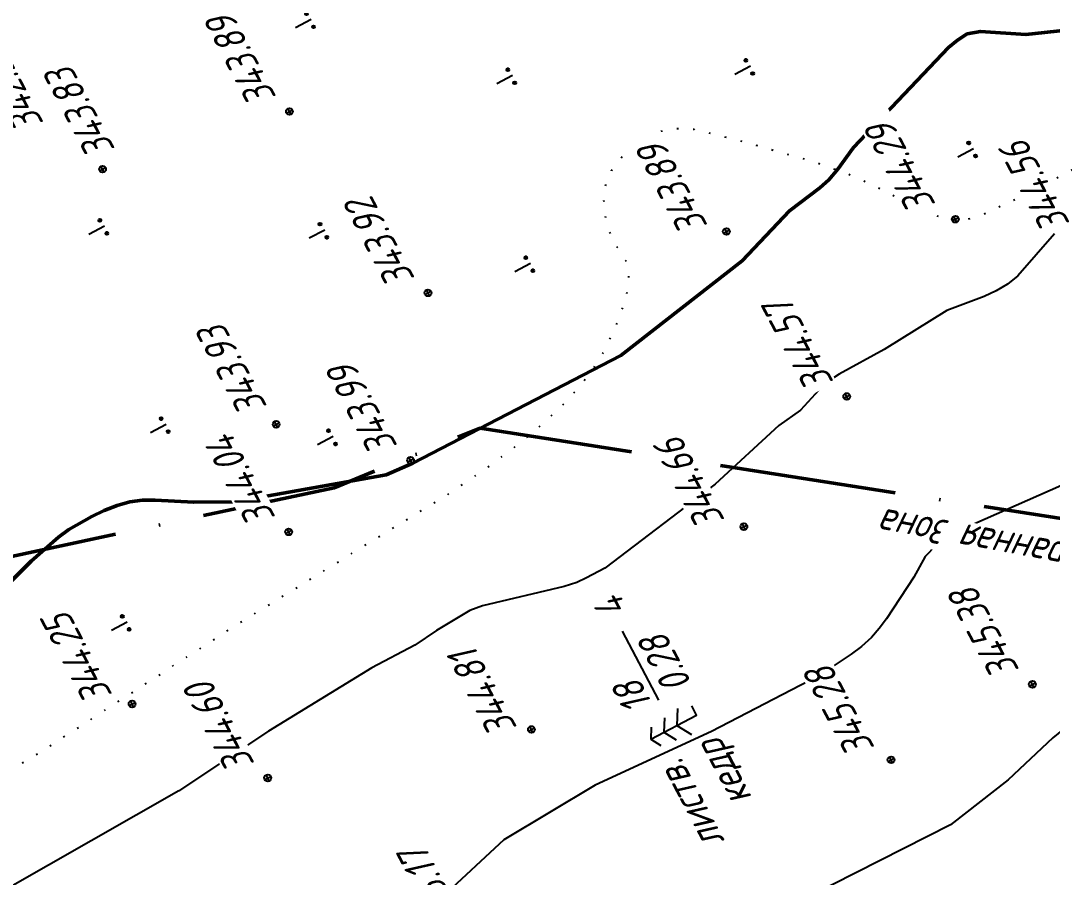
# Model space of a CAD drawing. Extents: x 1517488 to 1518012, y 2189588 to 2190112.
# Drawn here: x 1517827 to 1517896.9, y 2189766.9 to 2189825 of the extents above; entities that cross this region are included whole.
import ezdxf
from ezdxf.enums import TextEntityAlignment as Align

# ---------------------------------------------------------------- set-up
doc = ezdxf.new("R2010")
doc.units = 0
doc.linetypes.add('ACAD_ISO10W100', pattern=[18, 12, -3, 0, -3])
doc.linetypes.add('ИИDot', pattern=[1, 0, -1])
for name, color, linetype, lineweight in [('ИИ_ГИДРОЛОГИЯ_025', 150, 'Continuous', 25), ('ИИ_ГРАНИЦА_025', 7, 'Continuous', 25), ('ИИ_КОНТУР_025', 7, 'ИИDot', 25), ('ИИ_ОТМЕТКА_025', 7, 'Continuous', 25), ('ИИ_ПИКЕТАЖ_025', 7, 'Continuous', 25), ('ИИ_РАЗМЕР_025', 7, 'Continuous', 25), ('ИИ_РЕЛЬЕФ_025', 34, 'Continuous', 25), ('ИИ_РЕЛЬЕФ_050', 34, 'Continuous', 50), ('ИИ_УГОДЬЯ_025', 7, 'Continuous', 25)]:
    doc.layers.add(name, color=color, linetype=linetype, lineweight=lineweight)
doc.styles.add('VNIPISIMPLEXCUR', font='simplex.shx', dxfattribs={"width": 0.8, "oblique": 15})
doc.dimstyles.new('ИИ-1000-м-dm$2', dxfattribs={"dimtxt": 2.5, "dimasz": 2.5, "dimexe": 1.25, "dimexo": 0, "dimgap": 1, "dimtad": 2, "dimtoh": 1, "dimzin": 1, "dimdsep": 46, "dimtxsty": 'VNIPISIMPLEXCUR', "dimcen": 2.5, "dimaunit": 1, "dimazin": 0, "dimtfac": 1, "dimtmove": 1, "dimatfit": 2, "dimfxl": 1, "dimarcsym": 0})

# ---------------------------------------------------------------- blocks, each defined once
blk = doc.blocks.new('PICKET')
at = {"color": 0, "linetype": 'Continuous', "lineweight": 25}
for p, q in [((-0.2299999999999898, 0), (0.2299999999999898, 0)), ((0, 0.2299999999999898), (0, -0.2299999999999898))]:
    blk.add_line(p, q, dxfattribs=at)
blk.add_circle((0, 0), 0.23, dxfattribs=at)
at = {"color": 0, "linetype": 'Continuous', "style": 'VNIPISIMPLEXCUR', "oblique": 15, "width": 0.8}
blk.add_attdef('OTMETKA', (1.25, 0.3000000000000114), '', height=2, dxfattribs=at)
at = {"color": 8, "linetype": 'Continuous', "style": 'VNIPISIMPLEXCUR', "oblique": 15, "width": 0.8, "flags": 1}
blk.add_attdef('NOMER', (1.25, -2.699999999999989), '', height=2, dxfattribs=at)
blk = doc.blocks.new('ИИ05407')
at = {"linetype": 'Continuous', "lineweight": 25}
h = blk.add_hatch(color=0, dxfattribs=at)
edge = h.paths.add_edge_path()
edge.add_arc((-0.4999999999999995, 0.1), 0.1, 0, 360)
h = blk.add_hatch(color=0, dxfattribs=at)
edge = h.paths.add_edge_path()
edge.add_arc((0.5000000000000007, 0.1), 0.1, 0, 360)
at = {"color": 0, "linetype": 'Continuous', "lineweight": 25}
blk.add_lwpolyline([(0, 0), (0, 1.2)], dxfattribs=at)
for centre in [(-0.4999999999999995, 0.1), (0.5000000000000007, 0.1)]:
    blk.add_circle(centre, 0.1, dxfattribs=at)
blk = doc.blocks.new('ИИ053672А')
at = {"color": 0, "linetype": 'Continuous'}
for points in [[(0.6999999999999886, 3.095854811567278), (0, 3.5), (-0.6999999999999886, 3.095854811567278)], [(0, 3.5), (0, 0), (0.6999999999999886, 0)], [(0.8499999999999943, 2.009252271188814), (0, 2.5), (-0.8499999999999943, 2.009252271188814)], [(1, 0.9226497308103774), (0, 1.5), (-1, 0.9226497308103774)]]:
    blk.add_lwpolyline(points, dxfattribs=at)
at = {"color": 0, "linetype": 'Continuous', "style": 'VNIPISIMPLEXCUR', "oblique": 15, "width": 0.8}
blk.add_attdef('RACE1', text='', height=2, dxfattribs=at).set_placement((-2, 2.25), align=Align.RIGHT)
blk.add_attdef('HEIGHT', (2, 2.25), '', height=2, dxfattribs=at)
blk.add_attdef('DISTANCE', text='', height=2, dxfattribs=at).set_placement((8.5, 1.75), align=Align.MIDDLE_LEFT)
blk.add_attdef('RACE2', text='', height=2, dxfattribs=at).set_placement((-2, 1.25), align=Align.TOP_RIGHT)
blk.add_attdef('THICKNESS', text='', height=2, dxfattribs=at).set_placement((2, 1.25), align=Align.TOP_LEFT)
blk = doc.blocks.new('*D23')
at = {"layer": 'Defpoints', "color": 0, "transparency": 16777216}
for p in [(1517814.440990922, 2189993.765485427), (1517707.086485157, 2189966.699033508), (1517724.75216686, 2189945.437250543), (1517583.524995302, 2189878.794785678), (1517834.420057993, 2189724.982859847)]:
    blk.add_point(p, dxfattribs=at)
at = {"layer": 'ИИ_РАЗМЕР_025', "color": 0, "lineweight": -2, "transparency": 16777216}
for p, q in [((1517724.440147026, 2189943.751324606), (1517731.323764059, 2189944.206917753)), ((1517731.323764059, 2189944.206917753), (1517734.848575235, 2189937.515800466))]:
    blk.add_line(p, q, dxfattribs=at)
blk.add_arc((1517718.097446287, 2189945.797025237), 6.664438741870334, 315.0394612834518, 9.208576213289122, dxfattribs=at)
at = {"layer": 'ИИ_РАЗМЕР_025', "color": 0, "transparency": 16777216}
for points in [[(1517724.358687807, 2189946.76141716), (1517724.993303976, 2189946.965639497), (1517724.063328881, 2189948.767376835)], [(1517723.011011993, 2189940.819537457), (1517722.615309231, 2189941.35606683), (1517721.203572492, 2189939.900693858)]]:
    blk.add_solid(points, dxfattribs=at)
at = {"layer": 'ИИ_РАЗМЕР_025', "color": 0, "transparency": 16777216, "insert": (1517731.707047322, 2189939.852284603), "char_height": 2, "attachment_point": 5, "rotation": 117.779796185926, "style": 'VNIPISIMPLEXCUR'}
blk.add_mtext("88°41'", dxfattribs=at)
blk = doc.blocks.new('ИИ15002')
at = {"linetype": 'Continuous', "lineweight": 25}
h = blk.add_hatch(color=0, dxfattribs=at)
edge = h.paths.add_edge_path()
edge.add_arc((0, 0), 0.3, 0, 360)
at = {"color": 0, "linetype": 'Continuous', "lineweight": 25}
blk.add_circle((0, 0), 0.3, dxfattribs=at)
at = {"color": 0, "linetype": 'Continuous', "style": 'VNIPISIMPLEXCUR', "oblique": 15, "width": 0.8}
blk.add_attdef('STATIONING', (1, 1.3), '', height=2, rotation=90, dxfattribs=at)
at = {"color": 7, "linetype": 'Continuous', "style": 'VNIPISIMPLEXCUR', "oblique": 15, "width": 0.8}
blk.add_attdef('HEIGHT', text='', height=2, dxfattribs=at).set_placement((0, -1.3), align=Align.TOP_CENTER)

msp = doc.modelspace()

# ---------------------------------------------------------------- linework, layer by layer
at = {"layer": 'ИИ_ГРАНИЦА_025', "color": 150, "linetype": 'ACAD_ISO10W100', "lineweight": 50, "flags": 128}
msp.add_lwpolyline([(1517774.822973901, 2189765.568127231), (1517783.469192283, 2189766.144029864), (1517807.123641355, 2189785.861983436), (1517810.715855278, 2189785.361264627), (1517848.228130093, 2189793.341690862), (1517858.122702166, 2189797.371631055), (1517925.715362498, 2189786.864480518)], dxfattribs=at)
at = {"layer": 'ИИ_КОНТУР_025', "linetype": 'ИИDot', "flags": 128}
msp.add_lwpolyline([(1517760.895583328, 2189755.166663681), (1517762.534081591, 2189754.464228095), (1517763.091968068, 2189754.281594888), (1517764.404641893, 2189754.056815592), (1517765.979850214, 2189754.019352452), (1517767.817593029, 2189754.169205469), (1517769.866911356, 2189754.509598238), (1517770.444778231, 2189754.729097143), (1517771.198498899, 2189755.091809881), (1517772.008713775, 2189755.484283183), (1517772.86, 2189755.92), (1517774.072072872, 2189756.536899862), (1517775.472493212, 2189757.228840782), (1517776.89278572, 2189757.944804693), (1517777.826639482, 2189758.485954913), (1517778.87648647, 2189758.991342316), (1517780.042326684, 2189759.460966903), (1517781.324160123, 2189759.894828673), (1517782.721986789, 2189760.292927627), (1517785.865619799, 2189760.981837086), (1517800.354638011, 2189763.547839316), (1517803.540083056, 2189764.272078327), (1517806.820615815, 2189765.19815437), (1517810.196236291, 2189766.326067445), (1517813.634258026, 2189767.642460692), (1517816.938562292, 2189769.067192948), (1517820.076462635, 2189770.586907356), (1517823.047959053, 2189772.201603913), (1517828.772546551, 2189775.715943481), (1517836.357290116, 2189780.643142536), (1517841.681634201, 2189784.093221094), (1517850.70185391, 2189789.675402795), (1517855.839779524, 2189792.828738366), (1517858.125797973, 2189794.364015171), (1517860.158016731, 2189795.852149521), (1517861.936435801, 2189797.293141416), (1517863.46105518, 2189798.686990857), (1517864.731874869, 2189800.033697843), (1517865.748894868, 2189801.333262374), (1517866.512115177, 2189802.585684449), (1517867.088780619, 2189803.762891777), (1517867.546136016, 2189804.836812065), (1517867.884181369, 2189805.80744531), (1517868.102916676, 2189806.674791515), (1517868.202341939, 2189807.438850679), (1517868.182457156, 2189808.099622801), (1517868.043262329, 2189808.657107883), (1517867.227977643, 2189809.948195592), (1517866.830277775, 2189810.848646516), (1517866.591657854, 2189811.812658696), (1517866.51211788, 2189812.840232132), (1517866.543933853, 2189813.361964007), (1517866.63938177, 2189813.867805568), (1517866.798461633, 2189814.357756815), (1517867.021173441, 2189814.831817748), (1517867.307517194, 2189815.289988367), (1517868.071100535, 2189816.158658664), (1517868.548340123, 2189816.569158341), (1517869.06800105, 2189816.935959654), (1517869.60887271, 2189817.231254555), (1517870.170955103, 2189817.455043043), (1517870.754248229, 2189817.607325117), (1517871.358752087, 2189817.688100778), (1517871.984466678, 2189817.697370027), (1517872.631392002, 2189817.635132862), (1517875.49085548, 2189816.933310368), (1517880.769661862, 2189815.43829695), (1517883.374597686, 2189814.492823571), (1517885.669327208, 2189813.404337366), (1517887.664455667, 2189812.310554339), (1517888.846950032, 2189811.823251427), (1517889.912785407, 2189811.547819267), (1517890.861961795, 2189811.484257858), (1517891.473093675, 2189811.615352854), (1517892.415642421, 2189811.966263872), (1517895.294990512, 2189813.327533979), (1517899.500006068, 2189815.568068177), (1517899.619525135, 2189815.635487586)], dxfattribs=at)
at = {"layer": 'ИИ_РЕЛЬЕФ_025'}
for points, elevation in [([(1517897.057777778, 2189810.559977778), (1517894.56954494, 2189807.711366112), (1517893.86507, 2189807.12997), (1517893.100194144, 2189806.680811468), (1517892.287451414, 2189806.307595274), (1517889.743448276, 2189805.355762069), (1517885.507368421, 2189802.700952632), (1517882.461083284, 2189801.047855067), (1517881.811111111, 2189800.603294444), (1517881.081575366, 2189799.955560973), (1517879.828839331, 2189798.602248961), (1517878.36541245, 2189797.569340374), (1517874.060068677, 2189793.576048846), (1517866.56852536, 2189787.893012044), (1517865.344269777, 2189787.225609402), (1517864.68231509, 2189786.926967363), (1517863.814670845, 2189786.654821962), (1517858.280287435, 2189785.339691268), (1517857.42001, 2189785.0229), (1517855.162939636, 2189783.66451938), (1517853.704146393, 2189782.676760802), (1517850.780396429, 2189781.133471429), (1517843.789957246, 2189776.852796377), (1517837.712951217, 2189772.803991112), (1517822.904615385, 2189764.362242308)], 344.5), ([(1517916.772790909, 2189804.116263636), (1517911.34002, 2189800.9759), (1517909.6575, 2189799.864275), (1517903.101428571, 2189796.429134286), (1517901.164288646, 2189795.087519699), (1517890.813137686, 2189790.5287681), (1517889.509150793, 2189789.784174941), (1517889.017230116, 2189789.435214883), (1517888.295201008, 2189788.68783063), (1517887.518997756, 2189787.290426663), (1517885.669612039, 2189784.453908349), (1517885.173706417, 2189783.792461316), (1517884.637529762, 2189783.188233334), (1517883.973321111, 2189782.589073004), (1517883.261164556, 2189782.058039402), (1517881.042498485, 2189780.581727273), (1517873.802307692, 2189776.826823077), (1517865.922083333, 2189773.182361111), (1517859.726436111, 2189769.481288889), (1517855.60757322, 2189765.627916946)], 345), ([(1517925.366697619, 2189787.751804762), (1517924.5040625, 2189787.600525), (1517921.633565, 2189786.103965), (1517919.26318125, 2189785.33745625), (1517915.527840916, 2189785.167668503), (1517914.644954209, 2189785.017123158), (1517913.823205556, 2189784.736859722), (1517913.112923342, 2189784.28218448), (1517912.501025374, 2189783.676202198), (1517911.339596157, 2189782.274475448), (1517910.6736719, 2189781.610810447), (1517909.873345871, 2189781.059997338), (1517909.084345748, 2189780.714771457), (1517908.171627479, 2189780.432987364), (1517906.101851124, 2189780.003369956), (1517901.872641479, 2189779.285316181), (1517900.981598527, 2189779.05300252), (1517900.220466667, 2189778.771381481), (1517899.410574025, 2189778.339818825), (1517898.734380777, 2189777.8690034), (1517896.935, 2189776.389266667), (1517893.912, 2189773.5359), (1517889.996511628, 2189770.494783721), (1517861.273818182, 2189755.91320303)], 345.5)]:
    msp.add_lwpolyline(points, dxfattribs=dict(at, elevation=elevation))
at = {"layer": 'ИИ_РЕЛЬЕФ_050', "elevation": 344}
msp.add_lwpolyline([(1517897.840361626, 2189824.345604219), (1517895.116470588, 2189824.066322876), (1517892.032504961, 2189824.265452929), (1517891.135072464, 2189824.09579686), (1517890.477816765, 2189823.683065052), (1517889.876094407, 2189823.169934317), (1517883.423953488, 2189816.40245814), (1517882.36833514, 2189814.924137872), (1517881.762571429, 2189814.216185715), (1517881.155484049, 2189813.666227397), (1517879.090031579, 2189812.114110527), (1517875.87870261, 2189808.713858068), (1517867.649833552, 2189802.295782174), (1517853.565075244, 2189795.015349478), (1517851.76071513, 2189794.226168981), (1517841.473908537, 2189792.392005418), (1517838.718443443, 2189792.354283911), (1517836.098861244, 2189792.508011463), (1517835.236023558, 2189792.494486316), (1517834.38806, 2189792.38794), (1517833.523709587, 2189792.145619345), (1517832.657160516, 2189791.805037432), (1517831.810344402, 2189791.397053482), (1517830.2636375, 2189790.502316346), (1517829.558288944, 2189790.000002602), (1517827.696727778, 2189788.356627778), (1517823.85693125, 2189784.55183125)], dxfattribs=at)
at = {"layer": 'ИИ_УГОДЬЯ_025'}
msp.add_lwpolyline([(1517870.232161595, 2189778.949275724), (1517867.77271326, 2189783.618024332)], dxfattribs=at)

# ---------------------------------------------------------------- block references
at = {"layer": 'ИИ_УГОДЬЯ_025', "rotation": 117.7797222222222}
for p in [(1517846.681728423, 2189825.067238491), (1517876.45041537, 2189821.903967569), (1517860.323076798, 2189821.273991601), (1517891.553906607, 2189816.316343058), (1517832.681728423, 2189811.067238491), (1517847.593419235, 2189810.808004808), (1517861.548748233, 2189808.533566986), (1517836.839030408, 2189797.632220367), (1517848.171826613, 2189796.804507446), (1517834.200144082, 2189784.226169807)]:
    msp.add_blockref('ИИ05407', p, dxfattribs=at)

# ---------------------------------------------------------------- next in the draw order: wipeouts: each hides what was drawn before it
at = {"lineweight": 0}
for points, layer in [([(1517904.7278510705, 2189788.501112575), (1517881.256382106, 2189792.8740977487), (1517880.838779781, 2189790.6326677813), (1517904.3102487451, 2189786.259682608)], 'ИИ_ГИДРОЛОГИЯ_025'), ([(1517844.1463024423, 2189819.362221662), (1517840.2272325407, 2189826.801780023), (1517838.210011705, 2189825.739132339), (1517842.1290816066, 2189818.299573978)], 'ИИ_ОТМЕТКА_025'), ([(1517889.1796399513, 2189812.565063825), (1517885.2605700498, 2189820.004622186), (1517883.243349214, 2189818.941974502), (1517887.1624191157, 2189811.502416141)], 'ИИ_ОТМЕТКА_025'), ([(1517873.7289734632, 2189811.130873772), (1517869.8099035616, 2189818.570432133), (1517867.792682726, 2189817.507784449), (1517871.7117526275, 2189810.068226088)], 'ИИ_ОТМЕТКА_025'), ([(1517898.2735241393, 2189811.277807497), (1517894.3544542377, 2189818.717365858), (1517892.337233402, 2189817.654718174), (1517896.2563033036, 2189810.215159813)], 'ИИ_ОТМЕТКА_025'), ([(1517853.8333355645, 2189807.0759365563), (1517849.8906490146, 2189814.5603263276), (1517847.873428179, 2189813.4976786436), (1517851.8161147286, 2189806.0132888723)], 'ИИ_ОТМЕТКА_025'), ([(1517882.2635241374, 2189800.527807497), (1517878.237752354, 2189808.169917713), (1517876.220531518, 2189807.107270029), (1517880.2463033018, 2189799.465159813)], 'ИИ_ОТМЕТКА_025'), ([(1517852.7068479303, 2189796.193579307), (1517848.7877780288, 2189803.633137668), (1517846.770557193, 2189802.570489984), (1517850.6896270947, 2189795.130931623)], 'ИИ_ОТМЕТКА_025'), ([(1517844.4438046229, 2189791.34556519), (1517840.549034514, 2189798.7389953295), (1517838.531813678, 2189797.6763476455), (1517842.426583787, 2189790.282917506)], 'ИИ_ОТМЕТКА_025'), ([(1517874.8837057913, 2189791.16821643), (1517870.9646358897, 2189798.6077747913), (1517868.947415054, 2189797.5451271073), (1517872.8664849557, 2189790.105568746)], 'ИИ_ОТМЕТКА_025'), ([(1517833.3848918243, 2189779.327364536), (1517829.4301407717, 2189786.8346563173), (1517827.412919936, 2189785.7720086332), (1517831.3676709887, 2189778.264716852)], 'ИИ_ОТМЕТКА_025'), ([(1517860.813014787, 2189777.1075329417), (1517857.1068362915, 2189784.1429602), (1517855.089615456, 2189783.0803125165), (1517858.7957939513, 2189776.044885258)], 'ИИ_ОТМЕТКА_025'), ([(1517885.0459799785, 2189775.738730149), (1517881.0913997113, 2189783.2456977274), (1517879.074178876, 2189782.1830500434), (1517883.0287591428, 2189774.676082465)], 'ИИ_ОТМЕТКА_025'), ([(1517843.0235241363, 2189774.667707497), (1517839.0808375867, 2189782.152097268), (1517837.063616751, 2189781.089449584), (1517841.0063033006, 2189773.605059813)], 'ИИ_ОТМЕТКА_025'), ([(1517857.3435241359, 2189763.7877074997), (1517853.4597938138, 2189771.160180846), (1517851.442572978, 2189770.0975331618), (1517855.3263033002, 2189762.7250598157)], 'ИИ_ОТМЕТКА_025'), ([(1517829.0933869826, 2189817.394047936), (1517825.1986168737, 2189824.7874780754), (1517823.181396038, 2189823.7248303914), (1517827.076166147, 2189816.331400252)], 'ИИ_ПИКЕТАЖ_025'), ([(1517869.1661408562, 2189780.008723272), (1517867.9693045856, 2189782.28067389), (1517865.95208375, 2189781.218026206), (1517867.1489200203, 2189778.946075588)], 'ИИ_УГОДЬЯ_025'), ([(1517875.6991347494, 2189767.8830428845), (1517872.0057039014, 2189774.894271323), (1517869.988483066, 2189773.831623639), (1517873.6819139137, 2189766.820395201)], 'ИИ_УГОДЬЯ_025')]:
    msp.add_wipeout(points, dxfattribs=at).dxf.layer = layer

# ---------------------------------------------------------------- next in the draw order: block references
at = {"layer": 'ИИ_ОТМЕТКА_025', "rotation": 117.7797222222222}
for p, values in [((1517845.203549387, 2189818.842282284, 343.89), {'OTMETKA': '343.89'}), ((1517854.591484939, 2189806.547750488, 343.92), {'OTMETKA': '343.92'})]:
    msp.add_blockref('PICKET', p, dxfattribs=at).add_auto_attribs(values)
at = {"layer": 'ИИ_ОТМЕТКА_025'}
ref = msp.add_blockref('PICKET', (1517890.33, 2189811.5399, 344.29), dxfattribs=dict(at, rotation=117.7797222222222))
ref.add_attrib('OTMETKA', '344.29', (1517889.038100087, 2189812.533366739, 344.29), dxfattribs={"layer": '0', "color": 0, "height": 2.000000000000001, "rotation": 117.7797222245429, "style": 'VNIPISIMPLEXCUR', "oblique": 14.99999999999995, "width": 0.7999999999999998})
ref = msp.add_blockref('PICKET', (1517898.98, 2189810.28, 344.56), dxfattribs=dict(at, rotation=117.7797222222222))
ref.add_attrib('OTMETKA', '344.56', (1517898.131984274, 2189811.246110411, 344.56), dxfattribs={"layer": '0', "color": 0, "height": 2, "rotation": 117.7797222245429, "style": 'VNIPISIMPLEXCUR', "oblique": 15.00000000000003, "width": 0.8000000000000005})
ref = msp.add_blockref('PICKET', (1517874.81136636, 2189810.70566874, 343.89), dxfattribs=dict(at, rotation=117.7797222222222))
ref.add_attrib('OTMETKA', '343.89', (1517873.587433598, 2189811.099176686, 343.89), dxfattribs={"layer": '0', "color": 0, "height": 2.000000000000002, "rotation": 117.7797222245429, "style": 'VNIPISIMPLEXCUR', "oblique": 14.99999999999939, "width": 0.7999999999999993})
ref = msp.add_blockref('PICKET', (1517882.97, 2189799.53, 344.57), dxfattribs=dict(at, rotation=117.7797222222222))
ref.add_attrib('OTMETKA', '344.57', (1517882.121984273, 2189800.496110411, 344.57), dxfattribs={"layer": '0', "color": 0, "height": 2, "rotation": 117.7797222245429, "style": 'VNIPISIMPLEXCUR', "oblique": 15.00000000000003, "width": 0.8000000000000005})
ref = msp.add_blockref('PICKET', (1517853.41332379, 2189795.19577181, 343.99), dxfattribs=dict(at, rotation=117.7797222222222))
ref.add_attrib('OTMETKA', '343.99', (1517852.565308065, 2189796.161882221, 343.99), dxfattribs={"layer": '0', "color": 0, "height": 2, "rotation": 117.7797222245429, "style": 'VNIPISIMPLEXCUR', "oblique": 15.00000000000003, "width": 0.8000000000000005})
ref = msp.add_blockref('PICKET', (1517845.15028048, 2189790.34775769, 344.04), dxfattribs=dict(at, rotation=117.7797222222222))
ref.add_attrib('OTMETKA', '344.04', (1517844.302264757, 2189791.313868104, 344.04), dxfattribs={"layer": '0', "color": 0, "height": 2, "rotation": 117.7797222245429, "style": 'VNIPISIMPLEXCUR', "oblique": 15.00000000000003, "width": 0.8000000000000005})
ref = msp.add_blockref('PICKET', (1517876.00237602, 2189790.70307183, 344.66), dxfattribs=dict(at, rotation=117.7797222222222))
ref.add_attrib('OTMETKA', '344.66', (1517874.742165926, 2189791.136519344, 344.66), dxfattribs={"layer": '0', "color": 0, "height": 2.000000000000002, "rotation": 117.7797222245429, "style": 'VNIPISIMPLEXCUR', "oblique": 14.99999999999939, "width": 0.7999999999999993})
ref = msp.add_blockref('PICKET', (1517834.53964982, 2189778.6861181, 344.25), dxfattribs=dict(at, rotation=117.7797222222222))
ref.add_attrib('OTMETKA', '344.25', (1517833.243351959, 2189779.29566745, 344.25), dxfattribs={"layer": '0', "color": 0, "height": 2.000000000000002, "rotation": 117.7797222245429, "style": 'VNIPISIMPLEXCUR', "oblique": 14.99999999999939, "width": 0.7999999999999993})
ref = msp.add_blockref('PICKET', (1517861.6001, 2189776.9599, 344.81), dxfattribs=dict(at, rotation=117.7797222222222))
ref.add_attrib('OTMETKA', '344.81', (1517860.671474922, 2189777.075835856, 344.81), dxfattribs={"layer": '0', "color": 0, "height": 2.000000000000001, "rotation": 117.7797222245429, "style": 'VNIPISIMPLEXCUR', "oblique": 14.99999999999995, "width": 0.7999999999999998})
ref = msp.add_blockref('PICKET', (1517885.97, 2189774.8999, 345.28), dxfattribs=dict(at, rotation=117.7797222222222))
ref.add_attrib('OTMETKA', '345.28', (1517884.904440114, 2189775.707033063, 345.28), dxfattribs={"layer": '0', "color": 0, "height": 2.000000000000002, "rotation": 117.7797222245429, "style": 'VNIPISIMPLEXCUR', "oblique": 14.99999999999939, "width": 0.7999999999999993})
ref = msp.add_blockref('PICKET', (1517843.73, 2189773.6699, 344.6), dxfattribs=dict(at, rotation=117.7797222222222))
ref.add_attrib('OTMETKA', '344.60', (1517842.881984272, 2189774.636010411, 344.6), dxfattribs={"layer": '0', "color": 0, "height": 2, "rotation": 117.7797222245429, "style": 'VNIPISIMPLEXCUR', "oblique": 15.00000000000003, "width": 0.8000000000000005})
ref = msp.add_blockref('PICKET', (1517858.05, 2189762.7899, 345.17), dxfattribs=dict(at, rotation=117.7797222222222))
ref.add_attrib('OTMETKA', '345.17', (1517857.20198427, 2189763.756010414, 345.17), dxfattribs={"layer": '0', "color": 0, "height": 2.000000000000002, "rotation": 117.7797222245429, "style": 'VNIPISIMPLEXCUR', "oblique": 14.99999999999939, "width": 0.7999999999999993})

# ---------------------------------------------------------------- next in the draw order: wipeouts: each hides what was drawn before it
at = {"lineweight": 0}
for points, layer in [([(1517830.6567791384, 2189825.5483761537), (1517826.631007355, 2189833.1904863697), (1517824.613786519, 2189832.1278386856), (1517828.639558303, 2189824.4857284697)], 'ИИ_ОТМЕТКА_025'), ([(1517833.5665420587, 2189816.3122602664), (1517829.5762806407, 2189823.8869612655), (1517827.559059805, 2189822.8243135815), (1517831.5493212233, 2189815.249612583)], 'ИИ_ОТМЕТКА_025'), ([(1517843.872802239, 2189798.867979271), (1517839.8825408206, 2189806.4426802695), (1517837.865319985, 2189805.380032586), (1517841.8555814032, 2189797.805331587)], 'ИИ_ОТМЕТКА_025'), ([(1517902.183446833, 2189793.352207698), (1517898.2643769314, 2189800.791766059), (1517896.247156096, 2189799.729118375), (1517900.1662259973, 2189792.289560014)], 'ИИ_ОТМЕТКА_025'), ([(1517894.8435241396, 2189781.017707497), (1517890.8889438726, 2189788.5246750754), (1517888.871723037, 2189787.4620273914), (1517892.826303304, 2189779.955059813)], 'ИИ_ОТМЕТКА_025'), ([(1517872.626026092, 2189780.1530353352), (1517870.1273708057, 2189784.8962249933), (1517868.11014997, 2189783.8335773093), (1517870.6088052564, 2189779.090387651)], 'ИИ_УГОДЬЯ_025'), ([(1517877.4040646495, 2189770.2870999123), (1517874.858859211, 2189775.118655581), (1517873.431469029, 2189774.3667235943), (1517875.9766744676, 2189769.535167925)], 'ИИ_УГОДЬЯ_025')]:
    msp.add_wipeout(points, dxfattribs=at).dxf.layer = layer

# ---------------------------------------------------------------- next in the draw order: block references
at = {"layer": 'ИИ_ОТМЕТКА_025'}
ref = msp.add_blockref('PICKET', (1517832.54, 2189814.93, 343.83), dxfattribs=dict(at, rotation=117.7797222222222))
ref.add_attrib('OTMETKA', '343.83', (1517833.425002194, 2189816.280563181, 343.83), dxfattribs={"layer": '0', "color": 0, "height": 2.000000000000001, "rotation": 117.7797222245429, "style": 'VNIPISIMPLEXCUR', "oblique": 14.99999999999995, "width": 0.7999999999999998})
ref = msp.add_blockref('PICKET', (1517844.30208505, 2189797.63681742, 343.93), dxfattribs=dict(at, rotation=117.7797222222222))
ref.add_attrib('OTMETKA', '343.93', (1517843.731262374, 2189798.836282185, 343.93), dxfattribs={"layer": '0', "color": 0, "height": 2.000000000000002, "rotation": 117.7797222245429, "style": 'VNIPISIMPLEXCUR', "oblique": 14.99999999999939, "width": 0.7999999999999993})
ref = msp.add_blockref('PICKET', (1517895.55, 2189780.0199, 345.38), dxfattribs=dict(at, rotation=117.7797222222222))
ref.add_attrib('OTMETKA', '345.38', (1517894.701984275, 2189780.986010411, 345.38), dxfattribs={"layer": '0', "color": 0, "height": 2, "rotation": 117.7797222245429, "style": 'VNIPISIMPLEXCUR', "oblique": 15.00000000000003, "width": 0.8000000000000005})
at = {"layer": 'ИИ_ПИКЕТАЖ_025', "color": 34}
ref = msp.add_blockref('ИИ15002', (1517809.9051609, 2189835.88663405, 342.24), dxfattribs=dict(at, rotation=117.7797222222222))
ref.add_attrib('STATIONING', 'ПК27+60.03', (1517826.437372124, 2189815.531351328, 171.12), dxfattribs={"layer": '0', "color": 0, "height": 2, "rotation": 117.7797222222222, "style": 'VNIPISIMPLEXCUR', "oblique": 15.00000000000019, "width": 0.8000000000000004})
ref.add_attrib('HEIGHT', '342.24', dxfattribs={"layer": '0', "color": 7, "height": 2, "rotation": 117.7797222245429, "style": 'VNIPISIMPLEXCUR', "oblique": 14.99999999999986, "width": 0.8000000000000006}).set_placement((1517825.318060974, 2189819.969187681, 171.12), align=Align.TOP_CENTER)

# ---------------------------------------------------------------- next in the draw order: texts
at = {"layer": 'ИИ_ГИДРОЛОГИЯ_025', "style": 'VNIPISIMPLEXCUR', "oblique": 15, "width": 0.8}
msp.add_text('Водоохранная зона', height=1.999999999999998, rotation=169.4461880047114, dxfattribs=at).set_placement((1517904.864183503, 2189788.333303299))

# ---------------------------------------------------------------- next in the draw order: dimensions: what is measured, and where the dimension line sits
at = {"layer": 'ИИ_РАЗМЕР_025'}
dim = msp.add_angular_dim_2l(base=(1517724.75216686, 2189945.437250543), line1=((1517814.440990922, 2189993.765485427), (1517583.524995302, 2189878.794785678)), line2=((1517834.420057994, 2189724.982859848), (1517707.086485157, 2189966.699033509)), dimstyle='ИИ-1000-м-dm$2', override={"dimtxt": 2, "dimasz": 2, "dimgap": 0.5}, dxfattribs=at)
dim.commit()
dim.dimension.update_dxf_attribs({"geometry": '*D23', "text_midpoint": (1517731.707047322, 2189939.852284603), "dimtype": 162})

# ---------------------------------------------------------------- next in the draw order: wipeouts: each hides what was drawn before it
at = {"lineweight": 0}
msp.add_wipeout([(1517868.2692582891, 2189785.205098093), (1517867.6061022156, 2189786.4639652306), (1517865.58888138, 2189785.4013175466), (1517866.2520374537, 2189784.142450409)], dxfattribs=at).dxf.layer = 'ИИ_УГОДЬЯ_025'

# ---------------------------------------------------------------- next in the draw order: block references
at = {"layer": 'ИИ_УГОДЬЯ_025', "rotation": 117.7797222222222}
msp.add_blockref('ИИ053672А', (1517872.788584199, 2189777.934881911), dxfattribs=at).add_auto_attribs({'RACE1': 'листв.', 'RACE2': 'кедр', 'HEIGHT': '18', 'THICKNESS': '0.28', 'DISTANCE': '4'})

doc.saveas('drawing.dxf')
